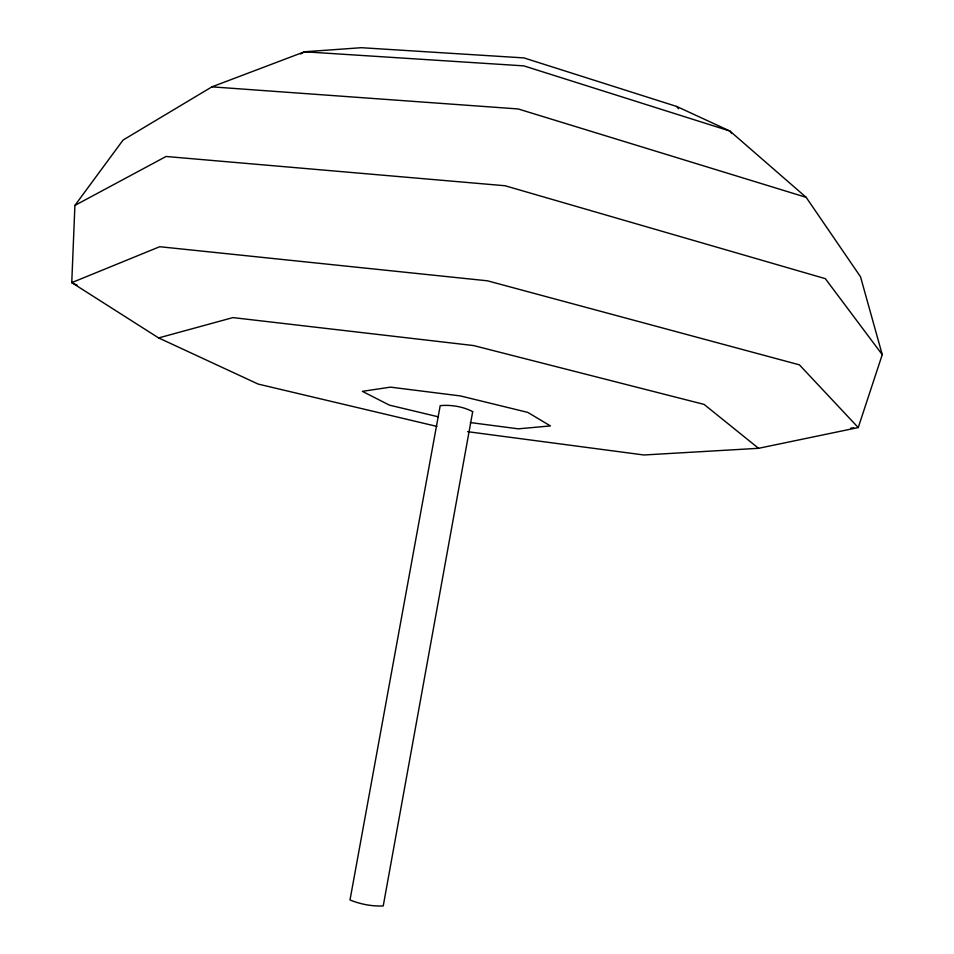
<?xml version="1.0" encoding="UTF-8"?>
<svg xmlns="http://www.w3.org/2000/svg" width="954" height="954" viewBox="0 0 954 954"><rect width="100%" height="100%" fill="white"/><g stroke="black" fill="none" stroke-linecap="round" stroke-linejoin="round"><path stroke-width="1.43" d="M467.567 431.673L643.938 454.986L758.549 448.308L858.242 427.571L882.247 354.649L860.52 276.779L806.154 197.335L729.917 131.044L676.744 106.478L523.925 57.908L361.411 47.7L304.505 51.778L211.931 86.85L123.078 140.047L74.913 205.42L71.753 282.634L158.626 337.931L258.176 384.08L436.92 426.414M300.665 53.984L304.505 51.778L523.841 65.874L729.917 131.044L731.67 133.453M74.913 205.42L166.068 156.48L505.048 185.744L825.329 278.663L882.247 354.649M158.626 337.931L232.931 317.599L473.589 345.563L704.088 404.401L758.549 448.308M850.813 428.084L853.782 427.869M211.931 86.85L518.153 108.947L806.154 197.335M470.322 422.562L518.332 428.835L550.41 425.925L527.777 412.39L460.353 395.922L390.508 387.145L362.353 391.343L389.387 405.128L438.446 416.85M77.131 285.186L71.753 282.634L159.712 246.716L487.506 280.822L799.404 364.845L858.242 427.571M676.744 106.478L678.544 108.804M472.695 411.627L383.234 905.942C372.024 906.455 360.373 904.225 349.999 899.968L440.199 405.665C451.099 404.579 462.952 406.583 472.695 411.627"/></g></svg>
